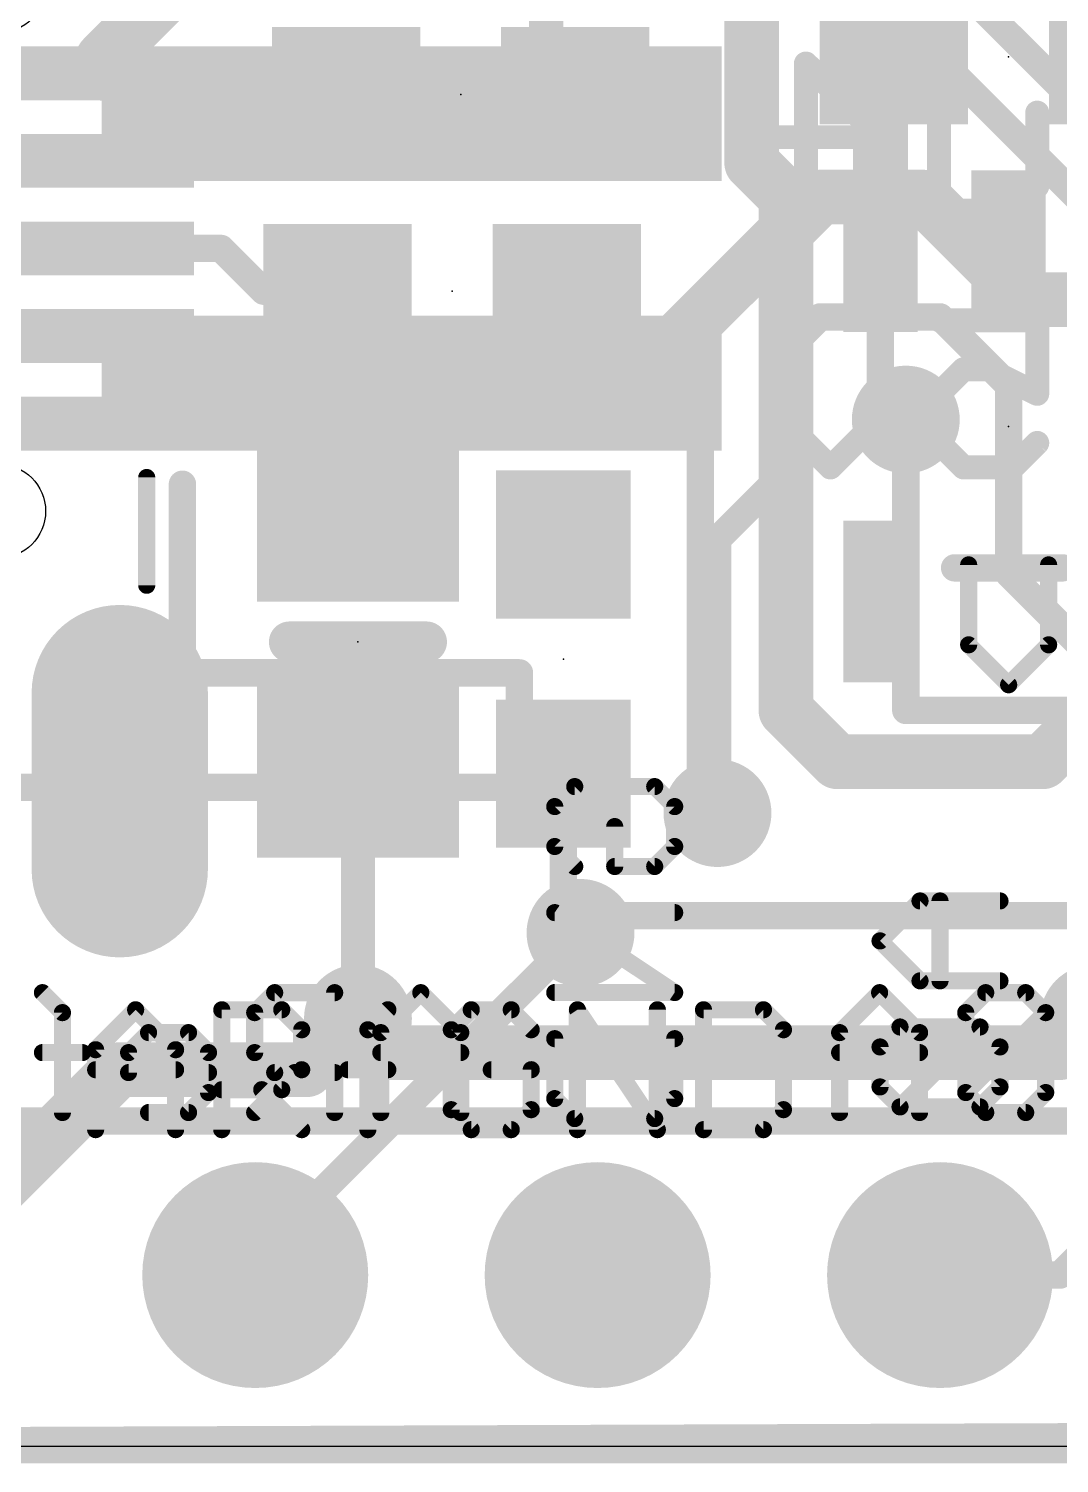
# Model space of a CAD drawing. Extents: x -0.1 to 35.7, y -0.1 to 17.9.
# Drawn here: x 4.67 to 12.31, y -0.13 to 10.52 of the extents above; entities that cross this region are included whole.
import ezdxf

# ---------------------------------------------------------------- set-up
doc = ezdxf.new("R2010")
doc.units = 0
for name, color, linetype in [('1', 12, 'CONTINUOUS'), ('16', 132, 'CONTINUOUS'), ('17', 110, 'CONTINUOUS'), ('18', 110, 'CONTINUOUS'), ('20', 53, 'CONTINUOUS'), ('21', 40, 'CONTINUOUS'), ('22', 6, 'CONTINUOUS'), ('23', 40, 'CONTINUOUS')]:
    doc.layers.add(name, color=color, linetype=linetype)

# ---------------------------------------------------------------- blocks, each defined once
blk = doc.blocks.new('RECT')
blk.add_solid([(-0.5, -0.5), (0.5, -0.5), (-0.5, 0.5), (0.5, 0.5)])
blk = doc.blocks.new('ROUNDP')
at = {"const_width": 0.5}
blk.add_lwpolyline([(0, -0.25, 1), (0, 0.25, 1), (0, -0.25)], format="xyb", dxfattribs=at)
blk = doc.blocks.new('OFFSETP100')
at = {"const_width": 1}
blk.add_lwpolyline([(0, 0), (1, 0)], dxfattribs=at)
at = {"const_width": 0.5}
for points in [[(0, 0.25, 1), (0, -0.25)], [(1, -0.25, 1), (1, 0.25)]]:
    blk.add_lwpolyline(points, format="xyb", dxfattribs=at)
blk = doc.blocks.new('ROUNDV')
at = {"const_width": 0.5}
blk.add_lwpolyline([(0, -0.25, 1), (0, 0.25, 1), (0, -0.25)], format="xyb", dxfattribs=at)

msp = doc.modelspace()

# ---------------------------------------------------------------- linework, layer by layer
at = {"layer": '1'}
for points, const_width in [([(5.22, 10.3), (6.477, 11.557)], 0.4064), ([(8.509, 10.287), (8.509, 11.43)], 0.254), ([(10.033, 11.176), (10.033, 9.525)], 0.4064), ([(5.22, 10.19), (5.22, 10.3)], 0.4064), ([(10.988, 10.0854), (11.088, 10.3124)], 0.4064), ([(8.509, 10.287), (8.724, 10.072)], 0.2032), ([(10.988, 8.8693), (10.988, 10.0854)], 0.4064), ([(6.277, 9.54), (6.77, 10.033)], 0.2032), ([(6.77, 10.033), (7.024, 10.033)], 0.2032), ([(8.724, 10.072), (8.724, 10.033)], 0.2032), ([(10.033, 9.525), (10.287, 9.271)], 0.4064), ([(5.22, 9.54), (6.277, 9.54)], 0.2032), ([(10.287, 9.271), (10.287, 5.461)], 0.4064), ([(5.22, 8.89), (6.096, 8.89)], 0.2032), ([(6.096, 8.89), (6.4135, 8.5725)], 0.2032), ([(10.988, 8.8693), (10.988, 7.813)], 0.2032), ([(6.4135, 8.5725), (6.9605, 8.5725)], 0.2032), ([(8.6995, 8.5725), (8.6605, 8.5725)], 0.2032), ([(9.652, 7.62), (8.6995, 8.5725)], 0.2032), ([(10.988, 7.813), (11.176, 7.625)], 0.2032), ([(9.652, 7.62), (9.652, 4.826)], 0.2032), ([(11.176, 7.625), (11.176, 7.62)], 0.2032), ([(12.192, 5.08), (12.888, 5.776)], 0.4064), ([(10.287, 5.461), (10.668, 5.08)], 0.4064), ([(10.668, 5.08), (12.192, 5.08)], 0.4064), ([(7.112, 5.019), (7.112, 3.175)], 0.254), ([(8.636, 4.992), (8.636, 3.937)], 0.2032), ([(9.652, 4.826), (9.779, 4.699)], 0.2032), ([(8.636, 3.937), (8.763, 3.81)], 0.2032), ([(6.35, 1.397), (8.763, 3.81)], 0.2032), ([(7.112, 3.175), (6.731, 2.794)], 0.4064), ([(3.81, 1.27), (5.334, 2.794)], 0.4064), ([(5.334, 2.794), (6.731, 2.794)], 0.4064), ([(13.462, 2.413), (12.319, 1.27)], 0.2032), ([(6.35, 1.27), (6.35, 1.397)], 0.2032), ([(12.319, 1.27), (11.43, 1.27)], 0.2032), ([(0, 0), (35.56, 0)], 0.254)]:
    msp.add_lwpolyline(points, dxfattribs=dict(at, const_width=const_width))
for points, const_width in [([(5.3216, 10.3, 1), (5.1184, 10.3)], 0.2032), ([(5.1482, 10.3718, 1), (5.2918, 10.2282)], 0.2032), ([(11.181, 10.2714, 1), (10.995, 10.3534)], 0.2032), ([(8.4455, 10.287, 1), (8.5725, 10.287)], 0.127), ([(8.5449, 10.3229, 1), (8.4731, 10.2511)], 0.1016), ([(5.1184, 10.19, 1), (5.3216, 10.19)], 0.2032), ([(11.0896, 10.0854, 1), (10.8864, 10.0854)], 0.2032), ([(10.895, 10.1264, 1), (11.081, 10.0444)], 0.2032), ([(6.77, 10.0838, 1), (6.77, 9.9822)], 0.1016), ([(6.8059, 9.9971, 1), (6.7341, 10.0689)], 0.1016), ([(7.024, 9.9822, 1), (7.024, 10.0838)], 0.1016), ([(8.7748, 10.072, 1), (8.6732, 10.072)], 0.1016), ([(8.6881, 10.0361, 1), (8.7599, 10.1079)], 0.1016), ([(8.6732, 10.033, 1), (8.7748, 10.033)], 0.1016), ([(10.1048, 9.5968, 1), (9.9612, 9.4532)], 0.2032), ([(5.22, 9.5908, 1), (5.22, 9.4892)], 0.1016), ([(6.2411, 9.5759, 1), (6.3129, 9.5041)], 0.1016), ([(6.277, 9.4892, 1), (6.277, 9.5908)], 0.1016), ([(9.9314, 9.525, 1), (10.1346, 9.525)], 0.2032), ([(10.3886, 9.271, 1), (10.1854, 9.271)], 0.2032), ([(10.2152, 9.1992, 1), (10.3588, 9.3428)], 0.2032), ([(5.22, 8.9408, 1), (5.22, 8.8392)], 0.1016), ([(6.1319, 8.9259, 1), (6.0601, 8.8541)], 0.1016), ([(6.096, 8.8392, 1), (6.096, 8.9408)], 0.1016), ([(10.8864, 8.8693, 1), (11.0896, 8.8693)], 0.2032), ([(11.0388, 8.8693, 1), (10.9372, 8.8693)], 0.1016), ([(6.4135, 8.6233, 1), (6.4135, 8.5217)], 0.1016), ([(6.3776, 8.5366, 1), (6.4494, 8.6084)], 0.1016), ([(6.9605, 8.5217, 1), (6.9605, 8.6233)], 0.1016), ([(8.6605, 8.6233, 1), (8.6605, 8.5217)], 0.1016), ([(8.7354, 8.6084, 1), (8.6636, 8.5366)], 0.1016), ([(8.6995, 8.5217, 1), (8.6995, 8.6233)], 0.1016), ([(11.0239, 7.8489, 1), (10.9521, 7.7771)], 0.1016), ([(10.9372, 7.813, 1), (11.0388, 7.813)], 0.1016), ([(9.7028, 7.62, 1), (9.6012, 7.62)], 0.1016), ([(9.6161, 7.5841, 1), (9.6879, 7.6559)], 0.1016), ([(11.2268, 7.625, 1), (11.1252, 7.625)], 0.1016), ([(11.1252, 7.62, 1), (11.2268, 7.62)], 0.1016), ([(11.1401, 7.5891, 1), (11.2119, 7.6609)], 0.1016), ([(10.3588, 5.5328, 1), (10.2152, 5.3892)], 0.2032), ([(10.1854, 5.461, 1), (10.3886, 5.461)], 0.2032), ([(10.668, 5.1816, 1), (10.668, 4.9784)], 0.2032), ([(10.5962, 5.0082, 1), (10.7398, 5.1518)], 0.2032), ([(12.1202, 5.1518, 1), (12.2638, 5.0082)], 0.2032), ([(12.192, 4.9784, 1), (12.192, 5.1816)], 0.2032), ([(7.1755, 5.019, 1), (7.0485, 5.019)], 0.127), ([(8.6868, 4.992, 1), (8.5852, 4.992)], 0.1016), ([(9.6879, 4.8619, 1), (9.6161, 4.7901)], 0.1016), ([(9.6012, 4.826, 1), (9.7028, 4.826)], 0.1016), ([(9.7431, 4.6631, 1), (9.8149, 4.7349)], 0.1016), ([(8.6719, 3.9729, 1), (8.6001, 3.9011)], 0.1016), ([(8.5852, 3.937, 1), (8.6868, 3.937)], 0.1016), ([(8.7989, 3.7741, 1), (8.7271, 3.8459)], 0.1016), ([(8.7271, 3.7741, 1), (8.7989, 3.8459)], 0.1016), ([(7.1838, 3.1032, 1), (7.0402, 3.2468)], 0.2032), ([(7.0485, 3.175, 1), (7.1755, 3.175)], 0.127), ([(5.334, 2.8956, 1), (5.334, 2.6924)], 0.2032), ([(5.4058, 2.7222, 1), (5.2622, 2.8658)], 0.2032), ([(6.731, 2.6924, 1), (6.731, 2.8956)], 0.2032), ([(6.6592, 2.8658, 1), (6.8028, 2.7222)], 0.2032), ([(6.4008, 1.397, 1), (6.2992, 1.397)], 0.1016), ([(6.3141, 1.4329, 1), (6.3859, 1.3611)], 0.1016), ([(6.2992, 1.27, 1), (6.4008, 1.27)], 0.1016), ([(11.43, 1.3208, 1), (11.43, 1.2192)], 0.1016), ([(12.2831, 1.3059, 1), (12.3549, 1.2341)], 0.1016), ([(12.319, 1.2192, 1), (12.319, 1.3208)], 0.1016)]:
    msp.add_lwpolyline(points, format="xyb", dxfattribs=dict(at, const_width=const_width))
at = {"layer": '16'}
for points, const_width in [([(12.954, 9.4615), (9.9695, 12.446)], 0.2032), ([(10.287, 11.43), (12.7, 9.017)], 0.2032), ([(9.16, 7.89), (10.541, 9.271)], 0.4064), ([(10.541, 9.271), (11.303, 9.271)], 0.4064), ([(11.303, 9.271), (12.065, 8.509)], 0.4064), ([(12.065, 8.509), (13.589, 8.509)], 0.4064), ([(10.287, 8.128), (10.541, 8.382)], 0.2032), ([(10.541, 8.382), (11.43, 8.382)], 0.2032), ([(11.43, 8.382), (11.938, 7.874)], 0.2032), ([(10.287, 7.239), (10.287, 8.128)], 0.2032), ([(7.51, 7.89), (9.16, 7.89)], 0.4064), ([(11.938, 7.874), (11.938, 6.477)], 0.2032), ([(11.176, 7.62), (11.176, 5.461)], 0.2032), ([(10.287, 7.239), (9.779, 6.731)], 0.2032), ([(9.779, 6.731), (9.779, 4.699)], 0.2032), ([(11.938, 6.477), (12.446, 5.969)], 0.2032), ([(11.176, 5.461), (18.669, 5.461)], 0.2032), ([(8.89, 3.937), (8.763, 3.81)], 0.2032), ([(18.034, 3.937), (8.89, 3.937)], 0.2032), ([(7.366, 2.921), (7.112, 3.175)], 0.4064), ([(12.573, 3.175), (12.446, 3.048)], 0.4064), ([(12.446, 3.048), (12.319, 2.921)], 0.4064), ([(12.446, 3.048), (19.177, 3.048)], 0.4064), ([(12.319, 2.921), (7.366, 2.921)], 0.4064), ([(2.667, 2.413), (22.098, 2.413)], 0.2032), ([(0, 0), (35.56, 0.127)], 0.254)]:
    msp.add_lwpolyline(points, dxfattribs=dict(at, const_width=const_width))
for points, const_width in [([(10.541, 9.3726, 1), (10.541, 9.1694)], 0.2032), ([(10.6128, 9.1992, 1), (10.4692, 9.3428)], 0.2032), ([(11.3748, 9.3428, 1), (11.2312, 9.1992)], 0.2032), ([(11.303, 9.1694, 1), (11.303, 9.3726)], 0.2032), ([(12.065, 8.6106, 1), (12.065, 8.4074)], 0.2032), ([(11.9932, 8.4372, 1), (12.1368, 8.5808)], 0.2032), ([(10.541, 8.4328, 1), (10.541, 8.3312)], 0.1016), ([(10.5769, 8.3461, 1), (10.5051, 8.4179)], 0.1016), ([(11.4659, 8.4179, 1), (11.3941, 8.3461)], 0.1016), ([(11.43, 8.3312, 1), (11.43, 8.4328)], 0.1016), ([(10.3378, 8.128, 1), (10.2362, 8.128)], 0.1016), ([(10.2511, 8.1639, 1), (10.3229, 8.0921)], 0.1016), ([(7.51, 7.9916, 1), (7.51, 7.7884)], 0.2032), ([(9.16, 7.7884, 1), (9.16, 7.9916)], 0.2032), ([(9.0882, 7.9618, 1), (9.2318, 7.8182)], 0.2032), ([(11.9888, 7.874, 1), (11.8872, 7.874)], 0.1016), ([(11.9021, 7.8381, 1), (11.9739, 7.9099)], 0.1016), ([(11.2268, 7.62, 1), (11.1252, 7.62)], 0.1016), ([(10.2362, 7.239, 1), (10.3378, 7.239)], 0.1016), ([(10.3229, 7.2031, 1), (10.2511, 7.2749)], 0.1016), ([(9.8298, 6.731, 1), (9.7282, 6.731)], 0.1016), ([(9.7431, 6.7669, 1), (9.8149, 6.6951)], 0.1016), ([(11.9739, 6.5129, 1), (11.9021, 6.4411)], 0.1016), ([(11.8872, 6.477, 1), (11.9888, 6.477)], 0.1016), ([(11.176, 5.5118, 1), (11.176, 5.4102)], 0.1016), ([(11.1252, 5.461, 1), (11.2268, 5.461)], 0.1016), ([(9.7282, 4.699, 1), (9.8298, 4.699)], 0.1016), ([(8.89, 3.9878, 1), (8.89, 3.8862)], 0.1016), ([(8.9259, 3.9011, 1), (8.8541, 3.9729)], 0.1016), ([(8.7271, 3.8459, 1), (8.7989, 3.7741)], 0.1016), ([(7.1838, 3.2468, 1), (7.0402, 3.1032)], 0.2032), ([(12.446, 3.1496, 1), (12.446, 2.9464)], 0.2032), ([(12.3742, 3.1198, 1), (12.5178, 2.9762)], 0.2032), ([(12.5178, 2.9762, 1), (12.3742, 3.1198)], 0.2032), ([(7.366, 3.0226, 1), (7.366, 2.8194)], 0.2032), ([(7.2942, 2.8492, 1), (7.4378, 2.9928)], 0.2032), ([(12.2472, 2.9928, 1), (12.3908, 2.8492)], 0.2032), ([(12.319, 2.8194, 1), (12.319, 3.0226)], 0.2032)]:
    msp.add_lwpolyline(points, format="xyb", dxfattribs=dict(at, const_width=const_width))
at = {"layer": '20'}
msp.add_line((0, 0), (35.56, 0), dxfattribs=at)
for centre in [(4.445, 10.84), (4.445, 6.94)]:
    msp.add_circle(centre, 0.35, dxfattribs=at)
at = {"layer": '21'}
for points, const_width in [([(10.288, 6.7692), (10.288, 8.3692)], 0.2032), ([(5.545, 7.19), (5.545, 6.39)], 0.127), ([(12.338, 6.5192), (11.538, 6.5192)], 0.2032), ([(6.604, 5.969), (7.62, 5.969)], 0.3048), ([(10.685, 3.0697), (10.9816, 3.3663)], 0.127), ([(10.9816, 3.3663), (11.2782, 3.0697)], 0.127), ([(11.6205, 3.218), (11.7688, 3.3663)], 0.127), ([(11.7688, 3.3663), (12.0654, 3.3663)], 0.127), ([(12.0654, 3.3663), (12.2137, 3.218)], 0.127), ([(5.1661, 2.9427), (5.4627, 3.2393)], 0.127), ([(5.4627, 3.2393), (5.7593, 2.9427)], 0.127), ([(6.1017, 2.3495), (6.1017, 3.2393)], 0.127), ([(6.1017, 3.2393), (6.5465, 3.2393)], 0.127), ([(6.5465, 3.2393), (6.6948, 3.091)], 0.127), ([(7.1855, 3.091), (7.3338, 3.2393)], 0.127), ([(7.9525, 3.2393), (7.8042, 3.091)], 0.127), ([(8.2491, 3.2393), (7.9525, 3.2393)], 0.127), ([(8.3974, 3.091), (8.2491, 3.2393)], 0.127), ([(8.7397, 2.3495), (8.7397, 3.2393)], 0.127), ([(8.7397, 3.2393), (9.3329, 2.3495)], 0.127), ([(9.3329, 2.3495), (9.3329, 3.2393)], 0.127), ([(9.6753, 3.2393), (9.6753, 2.3495)], 0.127), ([(10.1201, 3.2393), (9.6753, 3.2393)], 0.127), ([(10.2684, 3.091), (10.1201, 3.2393)], 0.127), ([(11.6205, 2.6248), (11.6205, 3.218)], 0.127), ([(11.6205, 2.6248), (12.2137, 3.218)], 0.127), ([(12.2137, 3.218), (12.2137, 2.6248)], 0.127), ([(6.6948, 3.091), (6.6948, 2.7944)], 0.127), ([(7.1855, 2.3495), (7.1855, 3.091)], 0.127), ([(7.8042, 3.091), (7.8042, 2.4978)], 0.127), ([(10.2684, 2.4978), (10.2684, 3.091)], 0.127), ([(10.685, 2.4765), (10.685, 3.0697)], 0.127), ([(11.2782, 3.0697), (11.2782, 2.4765)], 0.127), ([(5.1661, 2.3495), (5.1661, 2.9427)], 0.127), ([(5.7593, 2.9427), (5.7593, 2.3495)], 0.127), ([(10.685, 2.9214), (11.2782, 2.9214)], 0.127), ([(5.1661, 2.7944), (5.7593, 2.7944)], 0.127), ([(6.6948, 2.7944), (6.5465, 2.6461)], 0.127), ([(7.0372, 2.7944), (7.3338, 2.7944)], 0.127), ([(8.3974, 2.7944), (8.1008, 2.7944)], 0.127), ([(8.3974, 2.4978), (8.3974, 2.7944)], 0.127), ([(6.5465, 2.6461), (6.1017, 2.6461)], 0.127), ([(6.3982, 2.6461), (6.6948, 2.3495)], 0.127), ([(11.7688, 2.4765), (11.6205, 2.6248)], 0.127), ([(12.2137, 2.6248), (12.0654, 2.4765)], 0.127), ([(7.8042, 2.4978), (7.9525, 2.3495)], 0.127), ([(8.2491, 2.3495), (8.3974, 2.4978)], 0.127), ([(10.1201, 2.3495), (10.2684, 2.4978)], 0.127), ([(12.0654, 2.4765), (11.7688, 2.4765)], 0.127), ([(7.9525, 2.3495), (8.2491, 2.3495)], 0.127), ([(9.6753, 2.3495), (10.1201, 2.3495)], 0.127)]:
    msp.add_lwpolyline(points, dxfattribs=dict(at, const_width=const_width))
for points, const_width in [([(10.3388, 8.3692, 1), (10.2372, 8.3692)], 0.1016), ([(5.5767, 7.19, 1), (5.5133, 7.19)], 0.0635), ([(10.2372, 6.7692, 1), (10.3388, 6.7692)], 0.1016), ([(11.538, 6.57, 1), (11.538, 6.4684)], 0.1016), ([(12.338, 6.4684, 1), (12.338, 6.57)], 0.1016), ([(5.5133, 6.39, 1), (5.5767, 6.39)], 0.0635), ([(6.604, 6.0452, 1), (6.604, 5.8928)], 0.1524), ([(7.62, 5.8928, 1), (7.62, 6.0452)], 0.1524), ([(11.004, 3.3887, 1), (10.9591, 3.3438)], 0.0635), ([(11.004, 3.3438, 1), (10.9591, 3.3887)], 0.0635), ([(11.7688, 3.398, 1), (11.7688, 3.3345)], 0.0635), ([(11.7912, 3.3438, 1), (11.7463, 3.3887)], 0.0635), ([(12.0878, 3.3887, 1), (12.0429, 3.3438)], 0.0635), ([(12.0654, 3.3345, 1), (12.0654, 3.398)], 0.0635), ([(5.4852, 3.2617, 1), (5.4403, 3.2168)], 0.0635), ([(5.4852, 3.2168, 1), (5.4403, 3.2617)], 0.0635), ([(6.1334, 3.2393, 1), (6.0699, 3.2393)], 0.0635), ([(6.1017, 3.271, 1), (6.1017, 3.2075)], 0.0635), ([(6.569, 3.2617, 1), (6.5241, 3.2168)], 0.0635), ([(6.5465, 3.2075, 1), (6.5465, 3.271)], 0.0635), ([(7.3562, 3.2168, 1), (7.3113, 3.2617)], 0.0635), ([(7.9525, 3.271, 1), (7.9525, 3.2075)], 0.0635), ([(7.975, 3.2168, 1), (7.9301, 3.2617)], 0.0635), ([(8.2716, 3.2617, 1), (8.2266, 3.2168)], 0.0635), ([(8.2491, 3.2075, 1), (8.2491, 3.271)], 0.0635), ([(8.7662, 3.2569, 1), (8.7133, 3.2216)], 0.0635), ([(8.7715, 3.2393, 1), (8.708, 3.2393)], 0.0635), ([(9.3647, 3.2393, 1), (9.3012, 3.2393)], 0.0635), ([(9.707, 3.2393, 1), (9.6435, 3.2393)], 0.0635), ([(9.6753, 3.271, 1), (9.6753, 3.2075)], 0.0635), ([(10.1426, 3.2617, 1), (10.0977, 3.2168)], 0.0635), ([(10.1201, 3.2075, 1), (10.1201, 3.271)], 0.0635), ([(11.6523, 3.218, 1), (11.5887, 3.218)], 0.0635), ([(11.598, 3.2404, 1), (11.643, 3.1955)], 0.0635), ([(12.2454, 3.218, 1), (12.1819, 3.218)], 0.0635), ([(12.2361, 3.1955, 1), (12.1912, 3.2404)], 0.0635), ([(12.1912, 3.1955, 1), (12.2361, 3.2404)], 0.0635), ([(6.7266, 3.091, 1), (6.6631, 3.091)], 0.0635), ([(6.6724, 3.0685, 1), (6.7173, 3.1134)], 0.0635), ([(7.2172, 3.091, 1), (7.1537, 3.091)], 0.0635), ([(7.163, 3.1134, 1), (7.2079, 3.0685)], 0.0635), ([(7.836, 3.091, 1), (7.7725, 3.091)], 0.0635), ([(7.7818, 3.1134, 1), (7.8267, 3.0685)], 0.0635), ([(8.3749, 3.0685, 1), (8.4198, 3.1134)], 0.0635), ([(10.3002, 3.091, 1), (10.2367, 3.091)], 0.0635), ([(10.246, 3.0685, 1), (10.2909, 3.1134)], 0.0635), ([(10.7167, 3.0697, 1), (10.6532, 3.0697)], 0.0635), ([(10.6625, 3.0921, 1), (10.7074, 3.0472)], 0.0635), ([(11.3099, 3.0697, 1), (11.2464, 3.0697)], 0.0635), ([(11.2557, 3.0472, 1), (11.3006, 3.0921)], 0.0635), ([(5.1979, 2.9427, 1), (5.1344, 2.9427)], 0.0635), ([(5.1437, 2.9651, 1), (5.1886, 2.9202)], 0.0635), ([(5.7911, 2.9427, 1), (5.7276, 2.9427)], 0.0635), ([(5.7369, 2.9202, 1), (5.7818, 2.9651)], 0.0635), ([(10.685, 2.9531, 1), (10.685, 2.8896)], 0.0635), ([(11.2782, 2.8896, 1), (11.2782, 2.9531)], 0.0635), ([(5.1661, 2.8261, 1), (5.1661, 2.7626)], 0.0635), ([(5.7593, 2.7626, 1), (5.7593, 2.8261)], 0.0635), ([(6.6631, 2.7944, 1), (6.7266, 2.7944)], 0.0635), ([(6.7173, 2.7719, 1), (6.6724, 2.8168)], 0.0635), ([(7.0372, 2.8261, 1), (7.0372, 2.7626)], 0.0635), ([(7.3338, 2.7626, 1), (7.3338, 2.8261)], 0.0635), ([(8.1008, 2.8261, 1), (8.1008, 2.7626)], 0.0635), ([(8.4291, 2.7944, 1), (8.3656, 2.7944)], 0.0635), ([(8.3974, 2.7626, 1), (8.3974, 2.8261)], 0.0635), ([(6.1017, 2.6778, 1), (6.1017, 2.6143)], 0.0635), ([(6.4207, 2.6685, 1), (6.3758, 2.6236)], 0.0635), ([(6.5241, 2.6685, 1), (6.569, 2.6236)], 0.0635), ([(6.5465, 2.6143, 1), (6.5465, 2.6778)], 0.0635), ([(11.643, 2.6472, 1), (11.598, 2.6023)], 0.0635), ([(11.598, 2.6472, 1), (11.643, 2.6023)], 0.0635), ([(12.2361, 2.6023, 1), (12.1912, 2.6472)], 0.0635), ([(7.8267, 2.5202, 1), (7.7818, 2.4753)], 0.0635), ([(8.4198, 2.4753, 1), (8.3749, 2.5202)], 0.0635), ([(10.2909, 2.4753, 1), (10.246, 2.5202)], 0.0635), ([(11.5887, 2.6248, 1), (11.6523, 2.6248)], 0.0635), ([(12.1819, 2.6248, 1), (12.2454, 2.6248)], 0.0635), ([(7.7725, 2.4978, 1), (7.836, 2.4978)], 0.0635), ([(8.3656, 2.4978, 1), (8.4291, 2.4978)], 0.0635), ([(10.2367, 2.4978, 1), (10.3002, 2.4978)], 0.0635), ([(10.6532, 2.4765, 1), (10.7167, 2.4765)], 0.0635), ([(11.2464, 2.4765, 1), (11.3099, 2.4765)], 0.0635), ([(11.7688, 2.5083, 1), (11.7688, 2.4447)], 0.0635), ([(11.7463, 2.454, 1), (11.7912, 2.499)], 0.0635), ([(12.0429, 2.499, 1), (12.0878, 2.454)], 0.0635), ([(12.0654, 2.4447, 1), (12.0654, 2.5083)], 0.0635), ([(5.1344, 2.3495, 1), (5.1979, 2.3495)], 0.0635), ([(5.7276, 2.3495, 1), (5.7911, 2.3495)], 0.0635), ([(6.0699, 2.3495, 1), (6.1334, 2.3495)], 0.0635), ([(6.6724, 2.327, 1), (6.7173, 2.372)], 0.0635), ([(7.1537, 2.3495, 1), (7.2172, 2.3495)], 0.0635), ([(7.9525, 2.3813, 1), (7.9525, 2.3177)], 0.0635), ([(7.9301, 2.327, 1), (7.975, 2.372)], 0.0635), ([(8.2266, 2.372, 1), (8.2716, 2.327)], 0.0635), ([(8.2491, 2.3177, 1), (8.2491, 2.3813)], 0.0635), ([(8.708, 2.3495, 1), (8.7715, 2.3495)], 0.0635), ([(9.3012, 2.3495, 1), (9.3647, 2.3495)], 0.0635), ([(9.3065, 2.3319, 1), (9.3593, 2.3671)], 0.0635), ([(9.6753, 2.3813, 1), (9.6753, 2.3177)], 0.0635), ([(9.6435, 2.3495, 1), (9.707, 2.3495)], 0.0635), ([(10.0977, 2.372, 1), (10.1426, 2.327)], 0.0635), ([(10.1201, 2.3177, 1), (10.1201, 2.3813)], 0.0635)]:
    msp.add_lwpolyline(points, format="xyb", dxfattribs=dict(at, const_width=const_width))
at = {"layer": '22'}
for points, const_width in [([(10.4664, 10.294, 1), (10.4035, 10.2311)], 0.0889), ([(10.4794, 10.2625, 1), (10.3905, 10.2625)], 0.0889), ([(11.4666, 9.8982, 1), (11.3777, 9.8982)], 0.0889), ([(12.1954, 9.8982, 1), (12.1065, 9.8982)], 0.0889), ([(10.2528, 9.7604, 1), (10.2528, 9.6715)], 0.0889), ([(10.9815, 9.6715, 1), (10.9815, 9.7604)], 0.0889), ([(10.9501, 9.6845, 1), (11.013, 9.7474)], 0.0889), ([(12.1065, 9.3516, 1), (12.1954, 9.3516)], 0.0889), ([(12.1824, 9.3202, 1), (12.1195, 9.383)], 0.0889), ([(10.3905, 9.1694, 1), (10.4794, 9.1694)], 0.0889), ([(11.4222, 9.2139, 1), (11.4222, 9.125)], 0.0889), ([(11.3777, 9.1694, 1), (11.4666, 9.1694)], 0.0889), ([(11.9373, 9.2008, 1), (12.0002, 9.138)], 0.0889), ([(11.9687, 9.125, 1), (11.9687, 9.2139)], 0.0889), ([(10.2972, 8.3575, 1), (10.2083, 8.3575)], 0.0889), ([(11.026, 8.3575, 1), (10.9371, 8.3575)], 0.0889), ([(11.4222, 8.402, 1), (11.4222, 8.3131)], 0.0889), ([(12.1954, 8.3575, 1), (12.1065, 8.3575)], 0.0889), ([(12.1509, 8.3131, 1), (12.1509, 8.402)], 0.0889), ([(11.6044, 8.0376, 1), (11.6044, 7.9487)], 0.0889), ([(11.6358, 7.9617, 1), (11.5729, 8.0246)], 0.0889), ([(11.8064, 8.0329, 1), (11.7667, 7.9534)], 0.0889), ([(11.7865, 7.9487, 1), (11.7865, 8.0376)], 0.0889), ([(11.3907, 7.8424, 1), (11.4536, 7.7795)], 0.0889), ([(11.4666, 7.811, 1), (11.3777, 7.811)], 0.0889), ([(12.131, 7.7712, 1), (12.1708, 7.8507)], 0.0889), ([(12.1065, 7.811, 1), (12.1954, 7.811)], 0.0889), ([(10.2842, 7.6602, 1), (10.2213, 7.5973)], 0.0889), ([(10.2083, 7.6288, 1), (10.2972, 7.6288)], 0.0889), ([(10.9371, 7.6288, 1), (11.026, 7.6288)], 0.0889), ([(11.013, 7.5973, 1), (10.9501, 7.6602)], 0.0889), ([(11.4536, 7.478, 1), (11.3907, 7.4152)], 0.0889), ([(11.3777, 7.4466, 1), (11.4666, 7.4466)], 0.0889), ([(12.1824, 7.4152, 1), (12.1195, 7.478)], 0.0889), ([(11.6044, 7.3089, 1), (11.6044, 7.2199)], 0.0889), ([(11.9687, 7.2199, 1), (11.9687, 7.3089)], 0.0889), ([(5.8608, 7.14, 1), (5.7592, 7.14)], 0.1016), ([(10.5857, 7.2958, 1), (10.6486, 7.233)], 0.0889), ([(10.5857, 7.233, 1), (10.6486, 7.2958)], 0.0889), ([(11.5729, 7.233, 1), (11.6358, 7.2958)], 0.0889), ([(11.9373, 7.2958, 1), (12.0002, 7.233)], 0.0889), ([(11.674, 6.5413, 1), (11.6105, 6.5413)], 0.0635), ([(12.2672, 6.5413, 1), (12.2037, 6.5413)], 0.0635), ([(11.6647, 5.9705, 1), (11.6198, 5.9256)], 0.0635), ([(11.6105, 5.9481, 1), (11.674, 5.9481)], 0.0635), ([(12.2037, 5.9481, 1), (12.2672, 5.9481)], 0.0635), ([(12.2579, 5.9256, 1), (12.213, 5.9705)], 0.0635), ([(5.81, 5.7908, 1), (5.81, 5.6892)], 0.1016), ([(5.7592, 5.74, 1), (5.8608, 5.74)], 0.1016), ([(8.3608, 5.74, 1), (8.2592, 5.74)], 0.1016), ([(8.31, 5.6892, 1), (8.31, 5.7908)], 0.1016), ([(11.9164, 5.674, 1), (11.9613, 5.629)], 0.0635), ([(11.9164, 5.629, 1), (11.9613, 5.674)], 0.0635), ([(8.2592, 4.89, 1), (8.3608, 4.89)], 0.1016), ([(8.31, 4.8392, 1), (8.31, 4.9408)], 0.1016), ([(8.72, 4.9275, 1), (8.72, 4.864)], 0.0635), ([(8.7425, 4.8733, 1), (8.6976, 4.9182)], 0.0635), ([(9.3357, 4.9182, 1), (9.2908, 4.8733)], 0.0635), ([(9.3132, 4.864, 1), (9.3132, 4.9275)], 0.0635), ([(8.6035, 4.7475, 1), (8.54, 4.7475)], 0.0635), ([(8.5493, 4.7699, 1), (8.5942, 4.725)], 0.0635), ([(9.4933, 4.7475, 1), (9.4298, 4.7475)], 0.0635), ([(9.439, 4.725, 1), (9.484, 4.7699)], 0.0635), ([(9.0484, 4.5992, 1), (8.9849, 4.5992)], 0.0635), ([(8.5942, 4.4734, 1), (8.5493, 4.4284)], 0.0635), ([(8.54, 4.4509, 1), (8.6035, 4.4509)], 0.0635), ([(9.4298, 4.4509, 1), (9.4933, 4.4509)], 0.0635), ([(9.484, 4.4284, 1), (9.439, 4.4734)], 0.0635), ([(9.0166, 4.3344, 1), (9.0166, 4.2709)], 0.0635), ([(9.3132, 4.2709, 1), (9.3132, 4.3344)], 0.0635), ([(8.6976, 4.2802, 1), (8.7425, 4.3251)], 0.0635), ([(8.9849, 4.3026, 1), (9.0484, 4.3026)], 0.0635), ([(9.2908, 4.3251, 1), (9.3357, 4.2802)], 0.0635), ([(11.2813, 4.0788, 1), (11.2813, 4.0153)], 0.0635), ([(11.3038, 4.0246, 1), (11.2589, 4.0695)], 0.0635), ([(11.4614, 4.047, 1), (11.3979, 4.047)], 0.0635), ([(11.8745, 4.0153, 1), (11.8745, 4.0788)], 0.0635), ([(8.5894, 3.9867, 1), (8.5541, 3.9338)], 0.0635), ([(8.5717, 3.992, 1), (8.5717, 3.9285)], 0.0635), ([(9.4615, 3.9285, 1), (9.4615, 3.992)], 0.0635), ([(11.0072, 3.7729, 1), (10.9623, 3.728)], 0.0635), ([(10.9623, 3.7729, 1), (11.0072, 3.728)], 0.0635), ([(11.2813, 3.4856, 1), (11.2813, 3.4221)], 0.0635), ([(11.8745, 3.4221, 1), (11.8745, 3.4856)], 0.0635), ([(4.7939, 3.3887, 1), (4.749, 3.3438)], 0.0635), ([(6.4942, 3.398, 1), (6.4942, 3.3345)], 0.0635), ([(6.5167, 3.3438, 1), (6.4718, 3.3887)], 0.0635), ([(6.9709, 3.3663, 1), (6.9074, 3.3663)], 0.0635), ([(6.9391, 3.3345, 1), (6.9391, 3.398)], 0.0635), ([(7.6005, 3.3887, 1), (7.5556, 3.3438)], 0.0635), ([(7.6005, 3.3438, 1), (7.5556, 3.3887)], 0.0635), ([(8.5717, 3.3988, 1), (8.5717, 3.3353)], 0.0635), ([(9.4439, 3.3407, 1), (9.4791, 3.3935)], 0.0635), ([(9.4615, 3.3353, 1), (9.4615, 3.3988)], 0.0635), ([(11.2589, 3.4314, 1), (11.3038, 3.4763)], 0.0635), ([(11.3979, 3.4538, 1), (11.4614, 3.4538)], 0.0635), ([(4.9515, 3.218, 1), (4.888, 3.218)], 0.0635), ([(4.8973, 3.1955, 1), (4.9422, 3.2404)], 0.0635), ([(6.3777, 3.218, 1), (6.3142, 3.218)], 0.0635), ([(6.3235, 3.2404, 1), (6.3684, 3.1955)], 0.0635), ([(5.5587, 3.1014, 1), (5.5587, 3.0379)], 0.0635), ([(5.5812, 3.0472, 1), (5.5363, 3.0921)], 0.0635), ([(5.8777, 3.0921, 1), (5.8328, 3.0472)], 0.0635), ([(5.8553, 3.0379, 1), (5.8553, 3.1014)], 0.0635), ([(7.3132, 3.0697, 1), (7.2497, 3.0697)], 0.0635), ([(7.259, 3.0921, 1), (7.3039, 3.0472)], 0.0635), ([(7.9064, 3.0697, 1), (7.8429, 3.0697)], 0.0635), ([(7.8522, 3.0472, 1), (7.8971, 3.0921)], 0.0635), ([(8.5717, 3.0565, 1), (8.5717, 2.993)], 0.0635), ([(8.6035, 3.0247, 1), (8.54, 3.0247)], 0.0635), ([(9.4933, 3.0247, 1), (9.4298, 3.0247)], 0.0635), ([(9.4615, 2.993, 1), (9.4615, 3.0565)], 0.0635), ([(11.133, 3.1433, 1), (11.133, 3.0797)], 0.0635), ([(11.1555, 3.089, 1), (11.1106, 3.134)], 0.0635), ([(11.7487, 3.134, 1), (11.7038, 3.089)], 0.0635), ([(11.7487, 3.089, 1), (11.7038, 3.134)], 0.0635), ([(11.7262, 3.0797, 1), (11.7262, 3.1433)], 0.0635), ([(4.7715, 2.9531, 1), (4.7715, 2.8896)], 0.0635), ([(5.0681, 2.8896, 1), (5.0681, 2.9531)], 0.0635), ([(5.4422, 2.9214, 1), (5.3787, 2.9214)], 0.0635), ([(6.0353, 2.9214, 1), (5.9718, 2.9214)], 0.0635), ([(6.3684, 2.9438, 1), (6.3235, 2.8989)], 0.0635), ([(7.2814, 2.9531, 1), (7.2814, 2.8896)], 0.0635), ([(7.8746, 2.8896, 1), (7.8746, 2.9531)], 0.0635), ([(11.0165, 2.9632, 1), (10.953, 2.9632)], 0.0635), ([(10.9623, 2.9857, 1), (11.0072, 2.9408)], 0.0635), ([(11.9063, 2.9632, 1), (11.8428, 2.9632)], 0.0635), ([(11.852, 2.9408, 1), (11.897, 2.9857)], 0.0635), ([(5.388, 2.9438, 1), (5.4329, 2.8989)], 0.0635), ([(5.9811, 2.8989, 1), (6.026, 2.9438)], 0.0635), ([(6.3142, 2.9214, 1), (6.3777, 2.9214)], 0.0635), ([(5.4104, 2.8048, 1), (5.4104, 2.7413)], 0.0635), ([(5.3787, 2.7731, 1), (5.4422, 2.7731)], 0.0635), ([(6.0036, 2.7413, 1), (6.0036, 2.8048)], 0.0635), ([(6.4942, 2.8048, 1), (6.4942, 2.7413)], 0.0635), ([(6.4718, 2.7506, 1), (6.5167, 2.7955)], 0.0635), ([(6.665, 2.7506, 1), (6.6201, 2.7955)], 0.0635), ([(6.9391, 2.7413, 1), (6.9391, 2.8048)], 0.0635), ([(6.026, 2.6023, 1), (5.9811, 2.6472)], 0.0635), ([(10.953, 2.6666, 1), (11.0165, 2.6666)], 0.0635), ([(11.0072, 2.6891, 1), (10.9623, 2.6442)], 0.0635), ([(11.8428, 2.6666, 1), (11.9063, 2.6666)], 0.0635), ([(11.897, 2.6442, 1), (11.852, 2.6891)], 0.0635), ([(5.9718, 2.6248, 1), (6.0353, 2.6248)], 0.0635), ([(8.54, 2.5799, 1), (8.6035, 2.5799)], 0.0635), ([(8.5942, 2.6023, 1), (8.5493, 2.5574)], 0.0635), ([(9.4298, 2.5799, 1), (9.4933, 2.5799)], 0.0635), ([(9.484, 2.5574, 1), (9.439, 2.6023)], 0.0635), ([(11.133, 2.5501, 1), (11.133, 2.4866)], 0.0635), ([(11.1106, 2.5408, 1), (11.1555, 2.4959)], 0.0635), ([(11.1106, 2.4959, 1), (11.1555, 2.5408)], 0.0635), ([(11.7038, 2.5408, 1), (11.7487, 2.4959)], 0.0635), ([(11.7262, 2.4866, 1), (11.7262, 2.5501)], 0.0635), ([(4.888, 2.4765, 1), (4.9515, 2.4765)], 0.0635), ([(5.5587, 2.5083, 1), (5.5587, 2.4447)], 0.0635), ([(5.8328, 2.499, 1), (5.8777, 2.454)], 0.0635), ([(5.8553, 2.4447, 1), (5.8553, 2.5083)], 0.0635), ([(6.3235, 2.499, 1), (6.3684, 2.454)], 0.0635), ([(6.9074, 2.4765, 1), (6.9709, 2.4765)], 0.0635), ([(7.2497, 2.4765, 1), (7.3132, 2.4765)], 0.0635), ([(7.8429, 2.4765, 1), (7.9064, 2.4765)], 0.0635), ([(8.72, 2.4633, 1), (8.72, 2.3998)], 0.0635), ([(8.6976, 2.4091, 1), (8.7425, 2.454)], 0.0635), ([(9.2908, 2.454, 1), (9.3357, 2.4091)], 0.0635), ([(9.3132, 2.3998, 1), (9.3132, 2.4633)], 0.0635)]:
    msp.add_lwpolyline(points, format="xyb", dxfattribs=dict(at, const_width=const_width))
for points, const_width in [([(10.435, 9.1694), (10.435, 10.2625)], 0.1778), ([(10.435, 10.2625), (10.9815, 9.716)], 0.1778), ([(11.4222, 9.1694), (11.4222, 9.8982)], 0.1778), ([(12.1509, 9.8982), (12.1509, 9.3516)], 0.1778), ([(10.9815, 9.716), (10.2528, 9.716)], 0.1778), ([(12.1509, 9.3516), (11.9687, 9.1694)], 0.1778), ([(11.9687, 9.1694), (11.4222, 9.1694)], 0.1778), ([(10.2528, 7.6288), (10.2528, 8.3575)], 0.1778), ([(10.9815, 8.3575), (10.9815, 7.6288)], 0.1778), ([(11.4222, 8.3575), (12.1509, 8.3575)], 0.1778), ([(12.1509, 8.3575), (12.1509, 7.811)], 0.1778), ([(11.6044, 7.9932), (11.4222, 7.811)], 0.1778), ([(11.7865, 7.9932), (11.6044, 7.9932)], 0.1778), ([(12.1509, 7.811), (11.7865, 7.9932)], 0.1778), ([(11.4222, 7.811), (11.4222, 7.4466)], 0.1778), ([(10.6172, 7.2644), (10.2528, 7.6288)], 0.1778), ([(10.9815, 7.6288), (10.6172, 7.2644)], 0.1778), ([(11.4222, 7.4466), (11.6044, 7.2644)], 0.1778), ([(11.9687, 7.2644), (12.1509, 7.4466)], 0.1778), ([(11.6044, 7.2644), (11.9687, 7.2644)], 0.1778), ([(5.81, 5.74), (5.81, 7.14)], 0.2032), ([(11.6423, 5.9481), (11.6423, 6.5413)], 0.127), ([(12.2354, 6.5413), (12.2354, 5.9481)], 0.127), ([(11.9388, 5.6515), (11.6423, 5.9481)], 0.127), ([(12.2354, 5.9481), (11.9388, 5.6515)], 0.127), ([(8.31, 5.74), (5.81, 5.74)], 0.2032), ([(8.31, 4.89), (8.31, 5.74)], 0.2032), ([(4.31, 4.89), (8.31, 4.89)], 0.2032), ([(8.5717, 4.7475), (8.72, 4.8958)], 0.127), ([(8.72, 4.8958), (9.3132, 4.8958)], 0.127), ([(9.3132, 4.8958), (9.4615, 4.7475)], 0.127), ([(8.5717, 4.4509), (8.5717, 4.7475)], 0.127), ([(9.4615, 4.7475), (9.4615, 4.4509)], 0.127), ([(9.0166, 4.3026), (9.0166, 4.5992)], 0.127), ([(8.72, 4.3026), (8.5717, 4.4509)], 0.127), ([(9.4615, 4.4509), (9.3132, 4.3026)], 0.127), ([(9.3132, 4.3026), (9.0166, 4.3026)], 0.127), ([(11.2813, 4.047), (10.9847, 3.7504)], 0.127), ([(11.8745, 4.047), (11.2813, 4.047)], 0.127), ([(11.4296, 4.047), (11.4296, 3.4538)], 0.127), ([(9.4615, 3.9603), (8.5717, 3.9603)], 0.127), ([(8.5717, 3.9603), (9.4615, 3.3671)], 0.127), ([(10.9847, 3.7504), (11.2813, 3.4538)], 0.127), ([(11.2813, 3.4538), (11.8745, 3.4538)], 0.127), ([(4.9198, 3.218), (4.7715, 3.3663)], 0.127), ([(6.4942, 3.3663), (6.3459, 3.218)], 0.127), ([(6.9391, 3.3663), (6.4942, 3.3663)], 0.127), ([(6.9391, 2.4765), (6.9391, 3.3663)], 0.127), ([(7.578, 3.3663), (7.2814, 3.0697)], 0.127), ([(7.8746, 3.0697), (7.578, 3.3663)], 0.127), ([(9.4615, 3.3671), (8.5717, 3.3671)], 0.127), ([(4.9198, 2.4765), (4.9198, 3.218)], 0.127), ([(6.3459, 3.218), (6.3459, 2.9214)], 0.127), ([(5.5587, 3.0697), (5.4104, 2.9214)], 0.127), ([(5.8553, 3.0697), (5.5587, 3.0697)], 0.127), ([(6.0036, 2.9214), (5.8553, 3.0697)], 0.127), ([(7.2814, 3.0697), (7.2814, 2.4765)], 0.127), ([(7.8746, 2.4765), (7.8746, 3.0697)], 0.127), ([(8.5717, 3.0247), (9.4615, 3.0247)], 0.127), ([(8.5717, 2.5799), (8.5717, 3.0247)], 0.127), ([(9.4615, 3.0247), (9.4615, 2.5799)], 0.127), ([(11.133, 3.1115), (10.9847, 2.9632)], 0.127), ([(11.7262, 3.1115), (11.133, 3.1115)], 0.127), ([(11.7262, 3.1115), (11.133, 2.5183)], 0.127), ([(11.8745, 2.9632), (11.7262, 3.1115)], 0.127), ([(5.0681, 2.9214), (4.7715, 2.9214)], 0.127), ([(5.4104, 2.9214), (5.4104, 2.7731)], 0.127), ([(6.0036, 2.6248), (6.0036, 2.9214)], 0.127), ([(6.3459, 2.9214), (6.4942, 2.7731)], 0.127), ([(7.8746, 2.9214), (7.2814, 2.9214)], 0.127), ([(10.9847, 2.9632), (10.9847, 2.6666)], 0.127), ([(11.8745, 2.6666), (11.8745, 2.9632)], 0.127), ([(5.4104, 2.7731), (6.0036, 2.7731)], 0.127), ([(6.6425, 2.7731), (6.3459, 2.4765)], 0.127), ([(6.4942, 2.7731), (6.9391, 2.7731)], 0.127), ([(5.8553, 2.4765), (6.0036, 2.6248)], 0.127), ([(10.9847, 2.6666), (11.133, 2.5183)], 0.127), ([(11.7262, 2.5183), (11.8745, 2.6666)], 0.127), ([(8.72, 2.4316), (8.5717, 2.5799)], 0.127), ([(9.4615, 2.5799), (9.3132, 2.4316)], 0.127), ([(11.133, 2.5183), (11.7262, 2.5183)], 0.127), ([(5.5587, 2.4765), (5.8553, 2.4765)], 0.127), ([(9.3132, 2.4316), (8.72, 2.4316)], 0.127)]:
    msp.add_lwpolyline(points, dxfattribs=dict(at, const_width=const_width))
at = {"layer": '23'}
for p in [(11.938, 10.3124), (7.874, 10.033), (7.8105, 8.5725), (11.938, 7.5692), (7.112, 5.969), (8.636, 5.842)]:
    msp.add_point(p, dxfattribs=at)

# ---------------------------------------------------------------- block references
at = {"layer": '1', "xscale": 1.1}
for p, rotation in [((11.088, 10.3124), 180), ((12.788, 10.3124), 180), ((8.636, 6.692), 90), ((8.636, 4.992), 90)]:
    msp.add_blockref('RECT', p, dxfattribs=dict(at, rotation=rotation))
for p in [(7.024, 10.033), (8.724, 10.033), (6.9605, 8.5725), (8.6605, 8.5725)]:
    msp.add_blockref('RECT', p, dxfattribs=at)
at = {"layer": '1'}
for p, xscale, yscale, rotation in [((5.22, 10.19), 0.4, 1.35, 270), ((5.22, 9.54), 0.4, 1.35, 270), ((10.988, 8.8693), 0.55, 1.2, 180), ((11.938, 8.8693), 0.55, 1.2, 180), ((5.22, 8.89), 0.4, 1.35, 270), ((5.22, 8.24), 0.4, 1.35, 270), ((5.22, 7.59), 0.4, 1.35, 270), ((7.112, 6.919), 1.3, 1.5, 90), ((10.988, 6.2691), 0.55, 1.2, 180), ((7.112, 5.019), 1.3, 1.5, 90)]:
    msp.add_blockref('RECT', p, dxfattribs=dict(at, xscale=xscale, yscale=yscale, rotation=rotation))
at = {"layer": '16', "yscale": 4.6, "rotation": 270}
for p in [(7.51, 9.89), (7.51, 7.89)]:
    msp.add_blockref('RECT', p, dxfattribs=at)
at = {"layer": '17', "rotation": 270}
for name, p, xscale, yscale in [('OFFSETP100', (5.345, 5.59), 1.308, 1.308), ('OFFSETP100', (5.345, 5.59), 1.308, 1.308), ('ROUNDP', (6.35, 1.27), 1.6764, 1.6764), ('ROUNDP', (6.35, 1.27), 1.6764, 1.6764), ('ROUNDP', (8.89, 1.27), 1.6764, 1.6764), ('ROUNDP', (8.89, 1.27), 1.6764, 1.6764), ('ROUNDP', (11.43, 1.27), 1.6764, 1.6764), ('ROUNDP', (11.43, 1.27), 1.6764, 1.6764)]:
    msp.add_blockref(name, p, dxfattribs=dict(at, xscale=xscale, yscale=yscale))
at = {"layer": '18', "xscale": 0.8001, "yscale": 0.8001}
for p in [(11.176, 7.62), (11.176, 7.62), (9.779, 4.699), (9.779, 4.699), (8.763, 3.81), (8.763, 3.81), (7.112, 3.175), (7.112, 3.175), (12.573, 3.175), (12.573, 3.175)]:
    msp.add_blockref('ROUNDV', p, dxfattribs=at)

doc.saveas('drawing.dxf')
